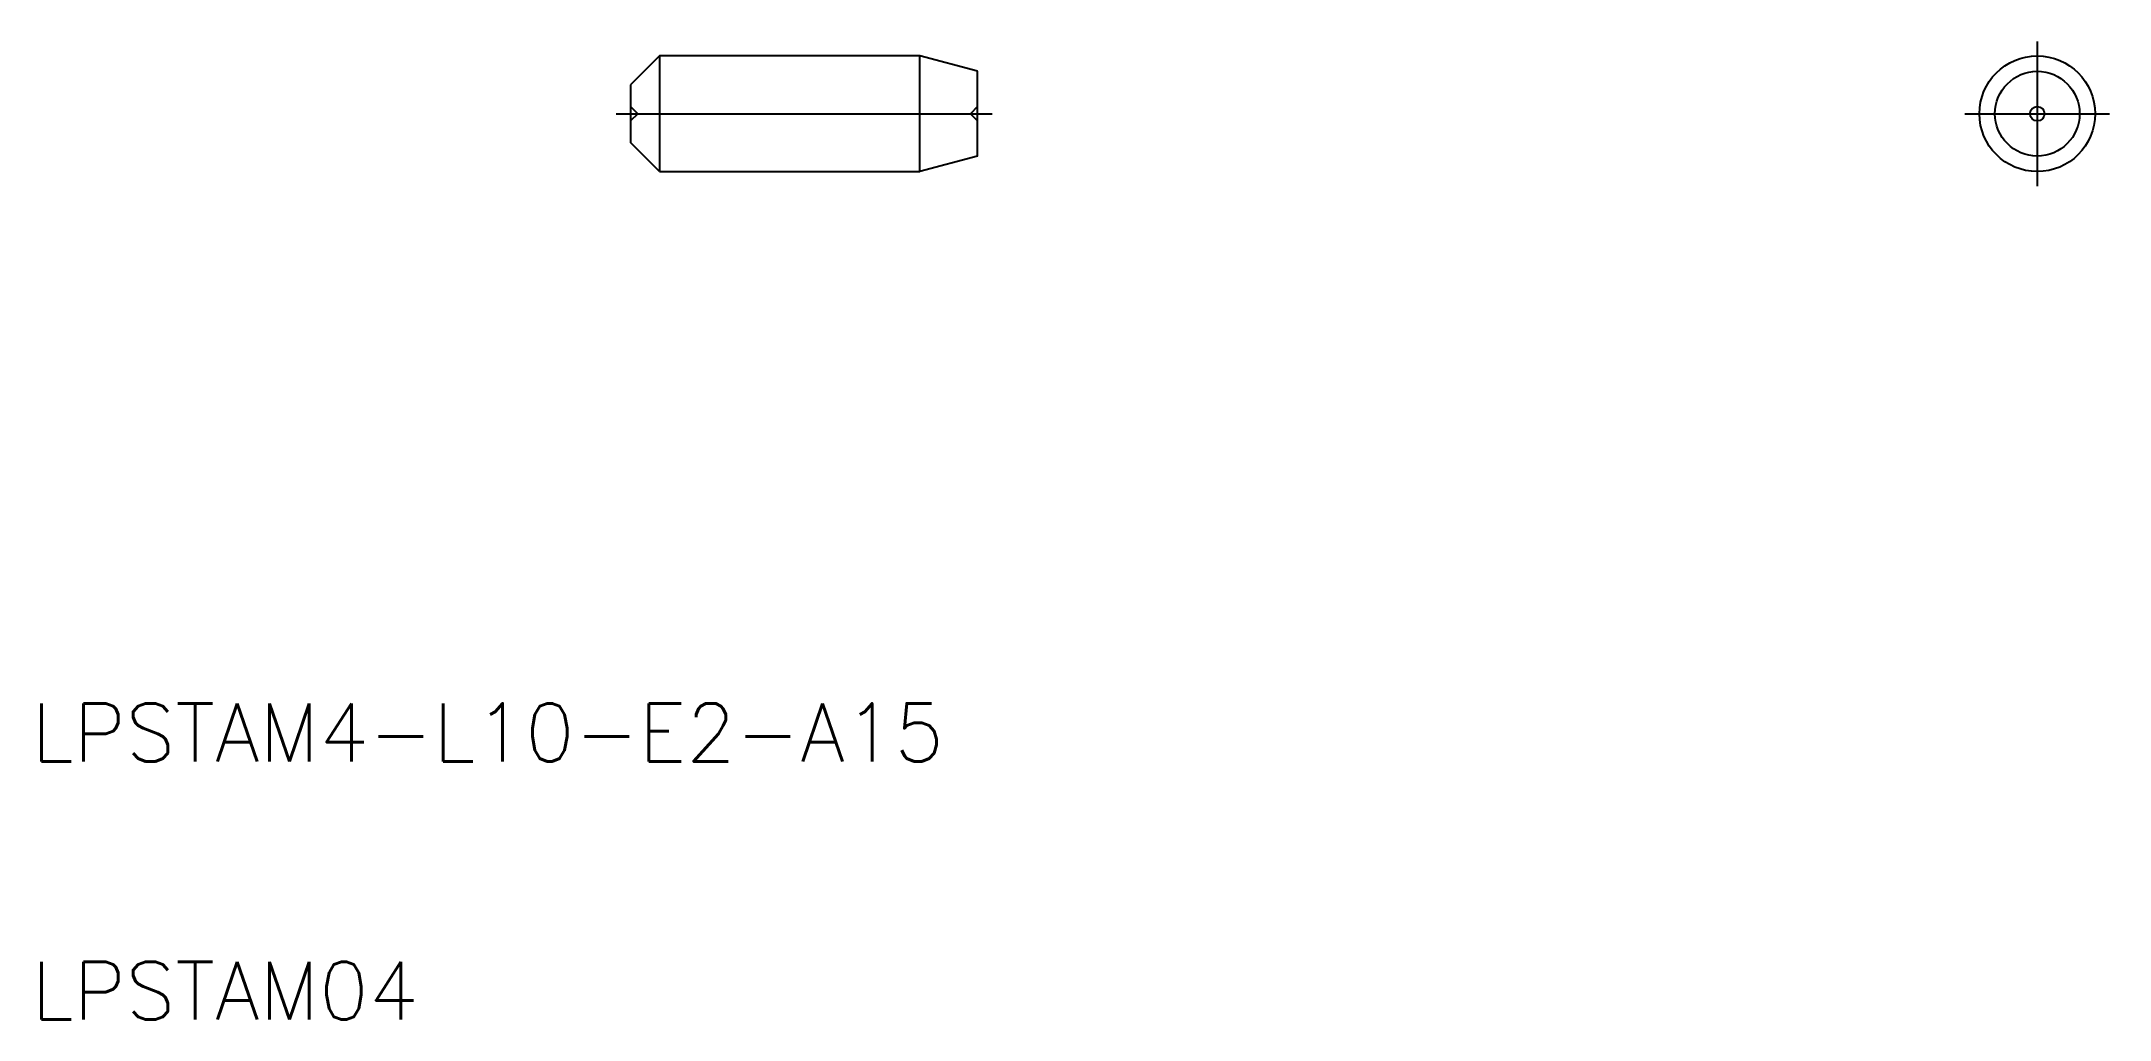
# Model space of a CAD drawing. Extents: x 40.4 to 111.9, y 116.9 to 150.7.
import ezdxf

# ---------------------------------------------------------------- set-up
doc = ezdxf.new("R2010")
doc.units = 0
doc.linetypes.add('CENTER', pattern=[17.5, 13, -1.5, 1.5, -1.5])
doc.linetypes.add('DASHED', pattern=[3.5, 2, -1.5])
doc.layers.get('0').update_dxf_attribs({"linetype": 'CONTINUOUS'})
doc.layers.add('CENTER', color=1, linetype='CENTER')
doc.styles.get("Standard").update_dxf_attribs({"font": 'txt.shx', "bigfont": '@extfont2.shx'})

msp = doc.modelspace()

# ---------------------------------------------------------------- linework, layer by layer
at = {"color": 7, "linetype": 'CONTINUOUS'}
for p, q in [((61.773, 150.195), (60.773, 149.195)), ((70.773, 150.195), (61.773, 150.195)), ((61.773, 150.195), (61.773, 146.195)), ((70.773, 146.195), (70.773, 150.195)), ((72.773, 149.659), (70.773, 150.195)), ((72.773, 146.731), (72.773, 149.659)), ((60.773, 149.195), (60.773, 147.195)), ((61.773, 146.195), (60.773, 147.195)), ((72.773, 146.731), (70.773, 146.195)), ((61.773, 146.195), (70.773, 146.195))]:
    msp.add_line(p, q, dxfattribs=at)
at = {"color": 3, "linetype": 'DASHED'}
for p, q in [((60.773, 148.445), (61.023, 148.195)), ((61.023, 148.195), (60.773, 147.945)), ((72.773, 148.445), (72.523, 148.195)), ((72.523, 148.195), (72.773, 147.945))]:
    msp.add_line(p, q, dxfattribs=at)
at = {"color": 7, "linetype": 'CONTINUOUS'}
for radius in [2, 1.464, 0.25]:
    msp.add_circle((109.399, 148.195), radius, dxfattribs=at)
at = {"layer": 'CENTER', "color": 1, "linetype": 'CENTER'}
for p, q in [((109.399, 150.695), (109.399, 145.695)), ((60.273, 148.195), (73.273, 148.195)), ((106.899, 148.195), (111.899, 148.195))]:
    msp.add_line(p, q, dxfattribs=at)

# ---------------------------------------------------------------- texts
at = {"color": 7, "linetype": 'CONTINUOUS'}
for s, p in [('LPSTAM4-L10-E2-A15', (40.068, 125.809)), ('LPSTAM04', (40.068, 116.882))]:
    msp.add_text(s, height=2, dxfattribs=at).set_placement(p)

doc.saveas('drawing.dxf')
